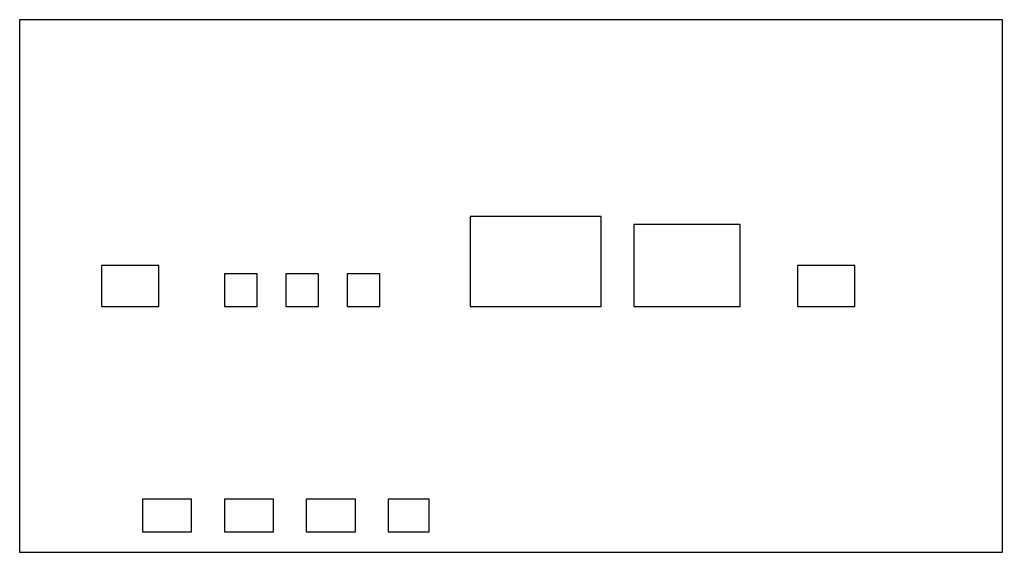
# Model space of a CAD drawing. Header units: millimetres. Extents: x 0 to 24000, y 0 to 13000.
import ezdxf

# ---------------------------------------------------------------- set-up
doc = ezdxf.new("R2010")
doc.units = ezdxf.units.MM

# ---------------------------------------------------------------- blocks, each defined once
blk = doc.blocks.new('ROBOT-01')
at = {"layer": 'EQUIP'}
blk.add_lwpolyline([(0, 0), (800, 0), (800, 800), (0, 800)], close=True, dxfattribs=at)
blk = doc.blocks.new('ROBOT-02')
at = {"layer": 'EQUIP'}
blk.add_lwpolyline([(0, 0), (800, 0), (800, 800), (0, 800)], close=True, dxfattribs=at)
blk = doc.blocks.new('ROBOT-03')
at = {"layer": 'EQUIP'}
blk.add_lwpolyline([(0, 0), (800, 0), (800, 800), (0, 800)], close=True, dxfattribs=at)
blk = doc.blocks.new('MACHINE-1')
at = {"layer": 'EQUIP'}
blk.add_lwpolyline([(0, 0), (3200, 0), (3200, 2200), (0, 2200)], close=True, dxfattribs=at)
blk = doc.blocks.new('MACHINE-2')
at = {"layer": 'EQUIP'}
blk.add_lwpolyline([(0, 0), (2600, 0), (2600, 2000), (0, 2000)], close=True, dxfattribs=at)
blk = doc.blocks.new('LOAD-FIXTURE')
at = {"layer": 'EQUIP'}
blk.add_lwpolyline([(0, 0), (1400, 0), (1400, 1000), (0, 1000)], close=True, dxfattribs=at)
blk = doc.blocks.new('UNLOAD-FIXTURE')
at = {"layer": 'EQUIP'}
blk.add_lwpolyline([(0, 0), (1400, 0), (1400, 1000), (0, 1000)], close=True, dxfattribs=at)
blk = doc.blocks.new('TROLLEY-01')
at = {"layer": 'EQUIP'}
blk.add_lwpolyline([(0, 0), (1200, 0), (1200, 800), (0, 800)], close=True, dxfattribs=at)
blk = doc.blocks.new('TROLLEY-02')
at = {"layer": 'EQUIP'}
blk.add_lwpolyline([(0, 0), (1200, 0), (1200, 800), (0, 800)], close=True, dxfattribs=at)
blk = doc.blocks.new('TROLLEY-03')
at = {"layer": 'EQUIP'}
blk.add_lwpolyline([(0, 0), (1200, 0), (1200, 800), (0, 800)], close=True, dxfattribs=at)
blk = doc.blocks.new('TROLLEY-T2-01')
at = {"layer": 'EQUIP'}
blk.add_lwpolyline([(0, 0), (1000, 0), (1000, 800), (0, 800)], close=True, dxfattribs=at)

msp = doc.modelspace()

# ---------------------------------------------------------------- linework, layer by layer
at = {"layer": 'WPE-HALL'}
msp.add_lwpolyline([(0, 0), (24000, 0), (24000, 13000), (0, 13000)], close=True, dxfattribs=at)

# ---------------------------------------------------------------- block references
at = {"layer": 'EQUIP'}
for name, p in [('MACHINE-1', (11000, 6000)), ('MACHINE-2', (15000, 6000)), ('LOAD-FIXTURE', (2000, 6000)), ('UNLOAD-FIXTURE', (19000, 6000)), ('ROBOT-01', (5000, 6000)), ('ROBOT-02', (6500, 6000)), ('ROBOT-03', (8000, 6000)), ('TROLLEY-01', (3000, 500)), ('TROLLEY-02', (5000, 500)), ('TROLLEY-03', (7000, 500)), ('TROLLEY-T2-01', (9000, 500))]:
    msp.add_blockref(name, p, dxfattribs=at)

doc.saveas('drawing.dxf')
